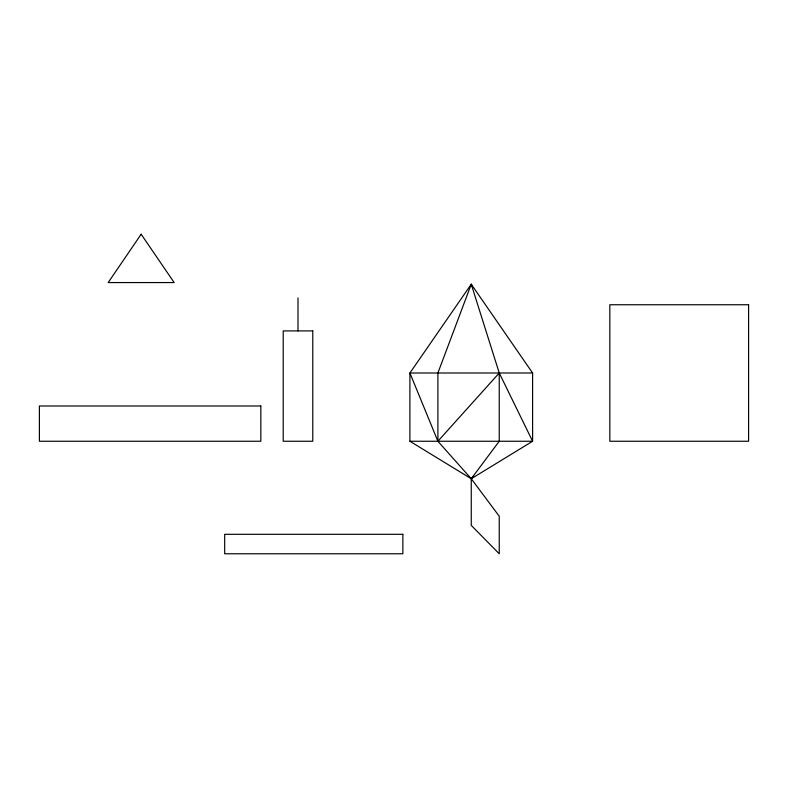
<?xml version="1.0" encoding="UTF-8"?>
<svg xmlns="http://www.w3.org/2000/svg" width="788" height="788" viewBox="0 0 788 788"><rect width="100%" height="100%" fill="white"/><g stroke="black" fill="none" stroke-linecap="round" stroke-linejoin="round"><path stroke-width="1.18" d="M470.525 286.566L471.254 284.232L532.599 373L532.599 441.25L471.254 478.74L471.254 525.379L499.247 553.777L499.247 516.239L471.254 478.74L437.892 441.25L409.908 373L471.254 284.232L472.111 286.507M409.908 441.25L471.254 478.74L499.247 441.25L499.247 373L471.254 284.232L437.892 373L437.892 441.25L499.247 373L532.599 441.25L409.908 441.25L409.908 373L532.599 373M471.254 478.74L473.696 476.001M297.992 297.923L297.992 330.911M141.16 234.223L108.173 282.567L174.148 282.567L141.16 234.223M748.6 304.749L609.823 304.749L609.823 441.25L748.6 441.25L748.6 304.749M312.777 330.911L283.207 330.911L283.207 441.25L312.777 441.25L312.777 330.911M260.828 405.987L39.4 405.987L39.4 441.25L260.828 441.25L260.828 405.987M402.865 534.303L224.678 534.303L224.678 553.777L402.865 553.777L402.865 534.303"/></g></svg>
